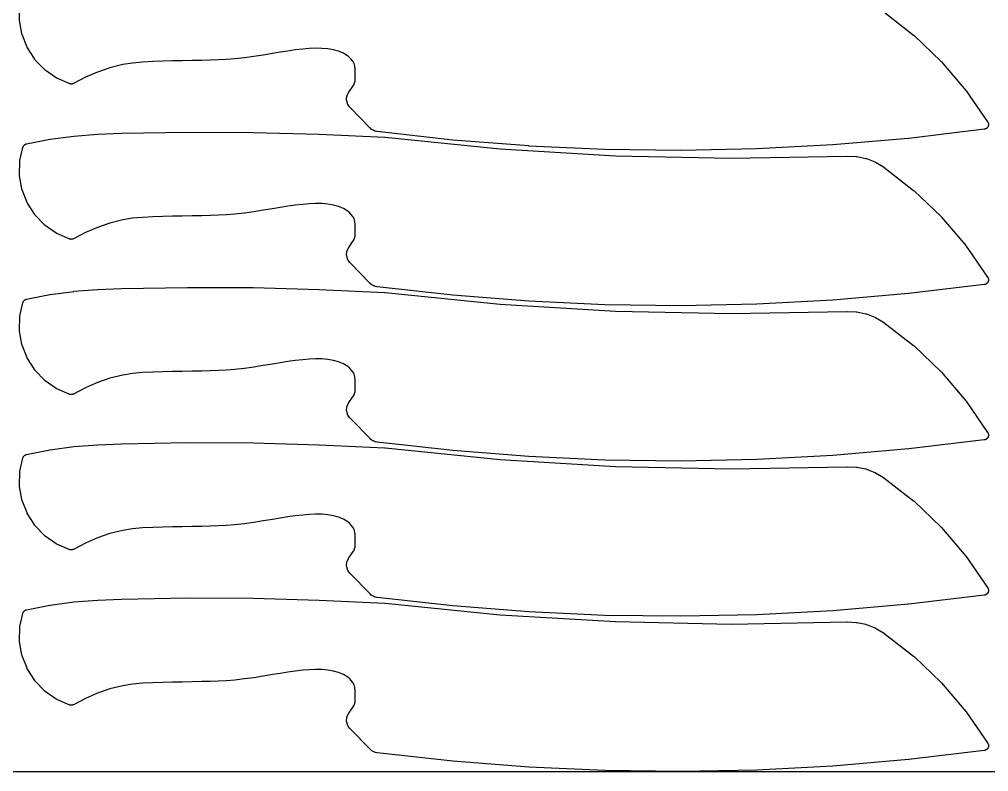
# Model space of a CAD drawing. Header units: metres. Extents: x 0 to 3000, y 0 to 1240.
# Drawn here: x 1997.2 to 2396.7, y 0 to 310 of the extents above; entities that cross this region are included whole.
import ezdxf

# ---------------------------------------------------------------- set-up
doc = ezdxf.new("R2010")
doc.units = ezdxf.units.M

msp = doc.modelspace()

# ---------------------------------------------------------------- linework, layer by layer
at = {"color": 7}
msp.add_lwpolyline([(0, 0), (3000, 0), (3000, 1240), (0, 1240), (0, 0)], close=True, dxfattribs=at)
at = {"color": 1}
msp.add_lwpolyline([(2353.54, 313.1), (2365.79, 303.55), (2365.94, 303.41), (2377.13, 292.7), (2377.27, 292.55), (2387.32, 280.76), (2387.45, 280.6), (2396.28, 267.82), (2396.32, 267.74), (2396.37, 267.66), (2396.38, 267.65), (2396.38, 267.65), (2396.42, 267.57), (2396.46, 267.48), (2396.46, 267.48), (2396.47, 267.47), (2396.5, 267.39), (2396.53, 267.3), (2396.53, 267.29), (2396.53, 267.29), (2396.56, 267.2), (2396.58, 267.11), (2396.58, 267.1), (2396.58, 267.1), (2396.6, 267.01), (2396.62, 266.92), (2396.62, 266.91), (2396.62, 266.91), (2396.62, 266.81), (2396.63, 266.72), (2396.63, 266.71), (2396.63, 266.71), (2396.63, 266.62), (2396.62, 266.52), (2396.62, 266.52), (2396.62, 266.51), (2396.61, 266.42), (2396.6, 266.33), (2396.6, 266.32), (2396.6, 266.32), (2396.58, 266.23), (2396.55, 266.14), (2396.55, 266.13), (2396.55, 266.13), (2396.52, 266.04), (2396.49, 265.95), (2396.49, 265.95), (2396.49, 265.94), (2396.45, 265.86), (2396.41, 265.77), (2396.41, 265.77), (2396.41, 265.76), (2396.36, 265.68), (2396.31, 265.6), (2396.31, 265.6), (2396.31, 265.59), (2396.25, 265.52), (2396.2, 265.44), (2396.2, 265.44), (2396.19, 265.43), (2396.13, 265.36), (2396.07, 265.29), (2396.07, 265.29), (2396.07, 265.29), (2396, 265.22), (2395.93, 265.16), (2395.93, 265.16), (2395.92, 265.15), (2395.85, 265.1), (2395.77, 265.04), (2395.77, 265.04), (2395.77, 265.03), (2395.69, 264.98), (2395.61, 264.93), (2395.6, 264.93), (2395.6, 264.93), (2395.52, 264.89), (2395.43, 264.85), (2395.43, 264.85), (2395.42, 264.84), (2395.34, 264.81), (2395.25, 264.78), (2395.24, 264.78), (2395.24, 264.77), (2395.15, 264.75), (2395.06, 264.73), (2395.05, 264.72), (2395.05, 264.72), (2394.96, 264.71), (2394.87, 264.69), (2363.76, 260.98), (2363.69, 260.98), (2332.51, 258.29), (2332.44, 258.29), (2301.2, 256.63), (2301.13, 256.63), (2269.86, 256), (2269.8, 256), (2238.52, 256.4), (2238.46, 256.4), (2207.2, 257.82), (2207.14, 257.83), (2175.93, 260.28), (2175.87, 260.29), (2144.73, 263.77), (2144.73, 263.77), (2144.73, 263.77), (2144.63, 263.78), (2144.54, 263.8), (2144.54, 263.8), (2144.54, 263.8), (2144.05, 263.9), (2143.88, 263.94), (2143.73, 264), (2143.26, 264.18), (2143.11, 264.25), (2142.97, 264.33), (2142.54, 264.59), (2142.4, 264.68), (2142.27, 264.78), (2141.89, 265.11), (2141.83, 265.17), (2141.77, 265.22), (2133.49, 273.65), (2133.44, 273.71), (2133.39, 273.76), (2133.39, 273.76), (2133.38, 273.78), (2133.36, 273.79), (2133.32, 273.86), (2133.27, 273.92), (2132.67, 274.79), (2132.58, 274.94), (2132.5, 275.1), (2132.44, 275.26), (2132.39, 275.43), (2132.13, 276.42), (2132.09, 276.64), (2132.07, 276.87), (2132.08, 277.1), (2132.17, 278.12), (2132.2, 278.29), (2132.24, 278.47), (2132.29, 278.63), (2132.36, 278.79), (2132.81, 279.75), (2132.85, 279.82), (2132.88, 279.89), (2132.89, 279.9), (2132.9, 279.92), (2132.95, 279.99), (2132.99, 280.05), (2134.56, 282.27), (2135.04, 283.05), (2135.35, 283.83), (2135.55, 284.65), (2135.62, 285.56), (2135.62, 289.43), (2135.5, 290.68), (2135.17, 291.77), (2134.65, 292.78), (2133.88, 293.75), (2133.6, 294.03), (2133.26, 294.35), (2132.9, 294.65), (2132.59, 294.9), (2130.77, 296.02), (2128.8, 296.85), (2126.65, 297.45), (2124.4, 297.84), (2121.84, 298.06), (2119.26, 298.09), (2116.66, 297.98), (2114.04, 297.75), (2110.93, 297.39), (2107.81, 296.96), (2104.68, 296.47), (2101.54, 295.96), (2097.7, 295.32), (2097.68, 295.32), (2093.84, 294.71), (2093.8, 294.71), (2089.95, 294.17), (2089.9, 294.17), (2086.04, 293.74), (2085.98, 293.73), (2082.62, 293.47), (2082.57, 293.46), (2079.2, 293.28), (2079.16, 293.28), (2075.79, 293.16), (2075.77, 293.16), (2072.4, 293.08), (2072.39, 293.08), (2068.39, 293), (2068.38, 293), (2064.38, 292.93), (2060.38, 292.86), (2056.38, 292.77), (2052.16, 292.65), (2047.98, 292.42), (2043.86, 292.02), (2039.82, 291.38), (2034.56, 290.08), (2029.42, 288.3), (2024.41, 286.12), (2019.51, 283.58), (2019.51, 283.57), (2019.5, 283.57), (2019.42, 283.53), (2019.33, 283.5), (2019.33, 283.49), (2019.32, 283.49), (2019.23, 283.46), (2019.15, 283.43), (2019.14, 283.43), (2019.14, 283.43), (2019.05, 283.41), (2018.96, 283.39), (2018.95, 283.39), (2018.94, 283.38), (2018.85, 283.37), (2018.76, 283.36), (2018.76, 283.36), (2018.75, 283.36), (2018.66, 283.36), (2018.56, 283.35), (2018.56, 283.35), (2018.55, 283.35), (2018.46, 283.36), (2018.37, 283.37), (2018.36, 283.37), (2018.36, 283.37), (2018.27, 283.38), (2018.17, 283.4), (2018.17, 283.4), (2018.16, 283.4), (2018.07, 283.42), (2017.98, 283.45), (2017.98, 283.45), (2017.97, 283.45), (2017.89, 283.48), (2017.8, 283.51), (2017.8, 283.52), (2017.79, 283.52), (2012.72, 285.73), (2012.54, 285.82), (2012.37, 285.92), (2007.87, 289.05), (2007.72, 289.17), (2007.57, 289.31), (2003.77, 293.26), (2003.64, 293.41), (2003.53, 293.57), (2000.54, 298.23), (2000.45, 298.4), (2000.37, 298.58), (1998.36, 303.74), (1998.3, 303.93), (1998.25, 304.12), (1997.3, 309.52), (1997.28, 309.71), (1997.27, 309.91), (1997.4, 315.39)], dxfattribs=at)
for points in [[(2133.39, 209.76), (2133.38, 209.78), (2133.36, 209.79), (2133.32, 209.86), (2133.27, 209.92), (2132.67, 210.79), (2132.58, 210.94), (2132.5, 211.1), (2132.44, 211.26), (2132.39, 211.43), (2132.13, 212.42), (2132.09, 212.64), (2132.07, 212.87), (2132.08, 213.1), (2132.17, 214.12), (2132.2, 214.29), (2132.24, 214.47), (2132.29, 214.63), (2132.36, 214.79), (2132.81, 215.75), (2132.85, 215.82), (2132.88, 215.89), (2132.89, 215.9), (2132.9, 215.92), (2132.95, 215.99), (2132.99, 216.05), (2134.56, 218.27), (2135.04, 219.05), (2135.35, 219.83), (2135.55, 220.65), (2135.62, 221.56), (2135.62, 225.43), (2135.5, 226.68), (2135.17, 227.77), (2134.65, 228.78), (2133.88, 229.75), (2133.6, 230.03), (2133.26, 230.35), (2132.9, 230.65), (2132.59, 230.9), (2130.77, 232.02), (2128.8, 232.85), (2126.65, 233.45), (2124.4, 233.84), (2121.84, 234.06), (2119.26, 234.09), (2116.66, 233.98), (2114.04, 233.75), (2110.93, 233.39), (2107.81, 232.96), (2104.68, 232.47), (2101.54, 231.96), (2097.7, 231.32), (2097.68, 231.32), (2093.84, 230.71), (2093.8, 230.71), (2089.95, 230.17), (2089.9, 230.17), (2086.04, 229.74), (2085.98, 229.73), (2082.62, 229.47), (2082.57, 229.46), (2079.2, 229.28), (2079.16, 229.28), (2075.79, 229.16), (2075.77, 229.16), (2072.4, 229.08), (2072.39, 229.08), (2068.39, 229), (2068.38, 229), (2064.38, 228.93), (2060.38, 228.86), (2056.38, 228.77), (2052.16, 228.65), (2047.98, 228.42), (2043.86, 228.02), (2039.82, 227.38), (2034.56, 226.08), (2029.42, 224.3), (2024.41, 222.12), (2019.51, 219.58), (2019.51, 219.57), (2019.5, 219.57), (2019.42, 219.53), (2019.33, 219.5), (2019.33, 219.49), (2019.32, 219.49), (2019.23, 219.46), (2019.15, 219.43), (2019.14, 219.43), (2019.14, 219.43), (2019.05, 219.41), (2018.96, 219.39), (2018.95, 219.39), (2018.94, 219.38), (2018.85, 219.37), (2018.76, 219.36), (2018.76, 219.36), (2018.75, 219.36), (2018.66, 219.36), (2018.56, 219.35), (2018.56, 219.35), (2018.55, 219.35), (2018.46, 219.36), (2018.37, 219.37), (2018.36, 219.37), (2018.36, 219.37), (2018.27, 219.38), (2018.17, 219.4), (2018.17, 219.4), (2018.16, 219.4), (2018.07, 219.42), (2017.98, 219.45), (2017.98, 219.45), (2017.97, 219.45), (2017.89, 219.48), (2017.8, 219.51), (2017.8, 219.52), (2017.79, 219.52), (2012.72, 221.73), (2012.54, 221.82), (2012.37, 221.92), (2007.87, 225.05), (2007.72, 225.17), (2007.57, 225.31), (2003.77, 229.26), (2003.64, 229.41), (2003.53, 229.57), (2000.54, 234.23), (2000.45, 234.4), (2000.37, 234.58), (1998.36, 239.74), (1998.3, 239.93), (1998.25, 240.12), (1997.3, 245.52), (1997.28, 245.71), (1997.27, 245.91), (1997.4, 251.39), (1997.41, 251.59), (1997.44, 251.78), (1998.65, 257.18), (1998.67, 257.26), (1998.69, 257.33), (1998.7, 257.35), (1998.7, 257.37), (1998.73, 257.44), (1998.75, 257.51), (1998.76, 257.53), (1998.77, 257.56), (1998.81, 257.62), (1998.84, 257.69), (1998.85, 257.71), (1998.86, 257.73), (1998.9, 257.79), (1998.94, 257.86), (1998.95, 257.88), (1998.97, 257.9), (1999.01, 257.96), (1999.06, 258.02), (1999.07, 258.03), (1999.09, 258.05), (1999.14, 258.11), (1999.19, 258.16), (1999.21, 258.18), (1999.22, 258.2), (1999.28, 258.24), (1999.33, 258.29), (1999.35, 258.31), (1999.37, 258.32), (1999.43, 258.37), (1999.49, 258.41), (1999.51, 258.42), (1999.53, 258.44), (1999.59, 258.47), (1999.66, 258.51), (1999.68, 258.52), (1999.7, 258.53), (1999.77, 258.56), (1999.84, 258.6), (1999.86, 258.6), (1999.88, 258.61), (1999.95, 258.64), (2000.02, 258.66), (2000.04, 258.67), (2000.07, 258.68), (2000.14, 258.69), (2000.21, 258.71), (2009.81, 260.63), (2009.94, 260.65), (2019.6, 261.92), (2019.71, 261.93), (2029.44, 262.69), (2029.51, 262.7), (2039.31, 263.1), (2039.33, 263.1), (2039.36, 263.1), (2066.46, 263.57), (2066.5, 263.57), (2093.6, 263.44), (2093.64, 263.44), (2120.74, 262.72), (2120.78, 262.72), (2147.85, 261.41), (2147.9, 261.41), (2147.95, 261.41), (2195.39, 256.67), (2242.92, 253.8), (2290.53, 252.8), (2338.2, 253.67), (2338.26, 253.67), (2338.32, 253.67), (2342.06, 253.51), (2342.22, 253.49), (2342.38, 253.47), (2346.02, 252.71), (2346.18, 252.67), (2346.33, 252.62), (2349.8, 251.28), (2349.95, 251.21), (2350.09, 251.14), (2353.32, 249.25), (2353.35, 249.23), (2353.38, 249.21), (2353.43, 249.17), (2353.48, 249.14), (2353.51, 249.12), (2353.54, 249.1), (2365.79, 239.55), (2365.94, 239.41), (2377.13, 228.7), (2377.27, 228.55), (2387.32, 216.76), (2387.45, 216.6), (2396.28, 203.82), (2396.32, 203.74), (2396.37, 203.66), (2396.38, 203.65), (2396.38, 203.65), (2396.42, 203.57), (2396.46, 203.48), (2396.46, 203.48), (2396.47, 203.47), (2396.5, 203.39), (2396.53, 203.3), (2396.53, 203.29), (2396.53, 203.29), (2396.56, 203.2), (2396.58, 203.11), (2396.58, 203.1), (2396.58, 203.1), (2396.6, 203.01), (2396.62, 202.92), (2396.62, 202.91), (2396.62, 202.91), (2396.62, 202.81), (2396.63, 202.72), (2396.63, 202.71), (2396.63, 202.71), (2396.63, 202.62), (2396.62, 202.52), (2396.62, 202.52), (2396.62, 202.51), (2396.61, 202.42), (2396.6, 202.33), (2396.6, 202.32), (2396.6, 202.32), (2396.58, 202.23), (2396.55, 202.14), (2396.55, 202.13), (2396.55, 202.13), (2396.52, 202.04), (2396.49, 201.95), (2396.49, 201.95), (2396.49, 201.94), (2396.45, 201.86), (2396.41, 201.77), (2396.41, 201.77), (2396.41, 201.76), (2396.36, 201.68), (2396.31, 201.6), (2396.31, 201.6), (2396.31, 201.59), (2396.25, 201.52), (2396.2, 201.44), (2396.2, 201.44), (2396.19, 201.43), (2396.13, 201.36), (2396.07, 201.29), (2396.07, 201.29), (2396.07, 201.29), (2396, 201.22), (2395.93, 201.16), (2395.93, 201.16), (2395.92, 201.15), (2395.85, 201.1), (2395.77, 201.04), (2395.77, 201.04), (2395.77, 201.03), (2395.69, 200.98), (2395.61, 200.93), (2395.6, 200.93), (2395.6, 200.93), (2395.52, 200.89), (2395.43, 200.85), (2395.43, 200.85), (2395.42, 200.84), (2395.34, 200.81), (2395.25, 200.78), (2395.24, 200.78), (2395.24, 200.77), (2395.15, 200.75), (2395.06, 200.73), (2395.05, 200.72), (2395.05, 200.72), (2394.96, 200.71), (2394.87, 200.69), (2363.76, 196.98), (2363.69, 196.98), (2332.51, 194.29), (2332.44, 194.29), (2301.2, 192.63), (2301.13, 192.63), (2269.86, 192), (2269.8, 192), (2238.52, 192.4), (2238.46, 192.4), (2207.2, 193.82), (2207.14, 193.83), (2175.93, 196.28), (2175.87, 196.29), (2144.73, 199.77), (2144.73, 199.77), (2144.73, 199.77), (2144.63, 199.78), (2144.54, 199.8), (2144.54, 199.8), (2144.54, 199.8), (2144.05, 199.9), (2143.88, 199.94), (2143.73, 200), (2143.26, 200.18), (2143.11, 200.25), (2142.97, 200.33), (2142.54, 200.59), (2142.4, 200.68), (2142.27, 200.78), (2141.89, 201.11), (2141.83, 201.17), (2141.77, 201.22), (2133.49, 209.65), (2133.44, 209.71), (2133.39, 209.76)], [(2133.39, 145.76), (2133.38, 145.78), (2133.36, 145.79), (2133.32, 145.86), (2133.27, 145.92), (2132.67, 146.79), (2132.58, 146.94), (2132.5, 147.1), (2132.44, 147.26), (2132.39, 147.43), (2132.13, 148.42), (2132.09, 148.64), (2132.07, 148.87), (2132.08, 149.1), (2132.17, 150.12), (2132.2, 150.29), (2132.24, 150.47), (2132.29, 150.63), (2132.36, 150.79), (2132.81, 151.75), (2132.85, 151.82), (2132.88, 151.89), (2132.89, 151.9), (2132.9, 151.92), (2132.95, 151.99), (2132.99, 152.05), (2134.56, 154.27), (2135.04, 155.05), (2135.35, 155.83), (2135.55, 156.65), (2135.62, 157.56), (2135.62, 161.43), (2135.5, 162.68), (2135.17, 163.77), (2134.65, 164.78), (2133.88, 165.75), (2133.6, 166.03), (2133.26, 166.35), (2132.9, 166.65), (2132.59, 166.9), (2130.77, 168.02), (2128.8, 168.85), (2126.65, 169.45), (2124.4, 169.84), (2121.84, 170.06), (2119.26, 170.09), (2116.66, 169.98), (2114.04, 169.75), (2110.93, 169.39), (2107.81, 168.96), (2104.68, 168.47), (2101.54, 167.96), (2097.7, 167.32), (2097.68, 167.32), (2093.84, 166.71), (2093.8, 166.71), (2089.95, 166.17), (2089.9, 166.17), (2086.04, 165.74), (2085.98, 165.73), (2082.62, 165.47), (2082.57, 165.46), (2079.2, 165.28), (2079.16, 165.28), (2075.79, 165.16), (2075.77, 165.16), (2072.4, 165.08), (2072.39, 165.08), (2068.39, 165), (2068.38, 165), (2064.38, 164.93), (2060.38, 164.86), (2056.38, 164.77), (2052.16, 164.65), (2047.98, 164.42), (2043.86, 164.02), (2039.82, 163.38), (2034.56, 162.08), (2029.42, 160.3), (2024.41, 158.12), (2019.51, 155.58), (2019.51, 155.57), (2019.5, 155.57), (2019.42, 155.53), (2019.33, 155.5), (2019.33, 155.49), (2019.32, 155.49), (2019.23, 155.46), (2019.15, 155.43), (2019.14, 155.43), (2019.14, 155.43), (2019.05, 155.41), (2018.96, 155.39), (2018.95, 155.39), (2018.94, 155.38), (2018.85, 155.37), (2018.76, 155.36), (2018.76, 155.36), (2018.75, 155.36), (2018.66, 155.36), (2018.56, 155.35), (2018.56, 155.35), (2018.55, 155.35), (2018.46, 155.36), (2018.37, 155.37), (2018.36, 155.37), (2018.36, 155.37), (2018.27, 155.38), (2018.17, 155.4), (2018.17, 155.4), (2018.16, 155.4), (2018.07, 155.42), (2017.98, 155.45), (2017.98, 155.45), (2017.97, 155.45), (2017.89, 155.48), (2017.8, 155.51), (2017.8, 155.52), (2017.79, 155.52), (2012.72, 157.73), (2012.54, 157.82), (2012.37, 157.92), (2007.87, 161.05), (2007.72, 161.17), (2007.57, 161.31), (2003.77, 165.26), (2003.64, 165.41), (2003.53, 165.57), (2000.54, 170.23), (2000.45, 170.4), (2000.37, 170.58), (1998.36, 175.74), (1998.3, 175.93), (1998.25, 176.12), (1997.3, 181.52), (1997.28, 181.71), (1997.27, 181.91), (1997.4, 187.39), (1997.41, 187.59), (1997.44, 187.78), (1998.65, 193.18), (1998.67, 193.26), (1998.69, 193.33), (1998.7, 193.35), (1998.7, 193.37), (1998.73, 193.44), (1998.75, 193.51), (1998.76, 193.53), (1998.77, 193.56), (1998.81, 193.62), (1998.84, 193.69), (1998.85, 193.71), (1998.86, 193.73), (1998.9, 193.79), (1998.94, 193.86), (1998.95, 193.88), (1998.97, 193.9), (1999.01, 193.96), (1999.06, 194.02), (1999.07, 194.03), (1999.09, 194.05), (1999.14, 194.11), (1999.19, 194.16), (1999.21, 194.18), (1999.22, 194.2), (1999.28, 194.24), (1999.33, 194.29), (1999.35, 194.31), (1999.37, 194.32), (1999.43, 194.37), (1999.49, 194.41), (1999.51, 194.42), (1999.53, 194.44), (1999.59, 194.47), (1999.66, 194.51), (1999.68, 194.52), (1999.7, 194.53), (1999.77, 194.56), (1999.84, 194.6), (1999.86, 194.6), (1999.88, 194.61), (1999.95, 194.64), (2000.02, 194.66), (2000.04, 194.67), (2000.07, 194.68), (2000.14, 194.69), (2000.21, 194.71), (2009.81, 196.63), (2009.94, 196.65), (2019.6, 197.92), (2019.71, 197.93), (2029.44, 198.69), (2029.51, 198.7), (2039.31, 199.1), (2039.33, 199.1), (2039.36, 199.1), (2066.46, 199.57), (2066.5, 199.57), (2093.6, 199.44), (2093.64, 199.44), (2120.74, 198.72), (2120.78, 198.72), (2147.85, 197.41), (2147.9, 197.41), (2147.95, 197.41), (2195.39, 192.67), (2242.92, 189.8), (2290.53, 188.8), (2338.2, 189.67), (2338.26, 189.67), (2338.32, 189.67), (2342.06, 189.51), (2342.22, 189.49), (2342.38, 189.47), (2346.02, 188.71), (2346.18, 188.67), (2346.33, 188.62), (2349.8, 187.28), (2349.95, 187.21), (2350.09, 187.14), (2353.32, 185.25), (2353.35, 185.23), (2353.38, 185.21), (2353.43, 185.17), (2353.48, 185.14), (2353.51, 185.12), (2353.54, 185.1), (2365.79, 175.55), (2365.94, 175.41), (2377.13, 164.7), (2377.27, 164.55), (2387.32, 152.76), (2387.45, 152.6), (2396.28, 139.82), (2396.32, 139.74), (2396.37, 139.66), (2396.38, 139.65), (2396.38, 139.65), (2396.42, 139.57), (2396.46, 139.48), (2396.46, 139.48), (2396.47, 139.47), (2396.5, 139.39), (2396.53, 139.3), (2396.53, 139.29), (2396.53, 139.29), (2396.56, 139.2), (2396.58, 139.11), (2396.58, 139.1), (2396.58, 139.1), (2396.6, 139.01), (2396.62, 138.92), (2396.62, 138.91), (2396.62, 138.91), (2396.62, 138.81), (2396.63, 138.72), (2396.63, 138.71), (2396.63, 138.71), (2396.63, 138.62), (2396.62, 138.52), (2396.62, 138.52), (2396.62, 138.51), (2396.61, 138.42), (2396.6, 138.33), (2396.6, 138.32), (2396.6, 138.32), (2396.58, 138.23), (2396.55, 138.14), (2396.55, 138.13), (2396.55, 138.13), (2396.52, 138.04), (2396.49, 137.95), (2396.49, 137.95), (2396.49, 137.94), (2396.45, 137.86), (2396.41, 137.77), (2396.41, 137.77), (2396.41, 137.76), (2396.36, 137.68), (2396.31, 137.6), (2396.31, 137.6), (2396.31, 137.59), (2396.25, 137.52), (2396.2, 137.44), (2396.2, 137.44), (2396.19, 137.43), (2396.13, 137.36), (2396.07, 137.29), (2396.07, 137.29), (2396.07, 137.29), (2396, 137.22), (2395.93, 137.16), (2395.93, 137.16), (2395.92, 137.15), (2395.85, 137.1), (2395.77, 137.04), (2395.77, 137.04), (2395.77, 137.03), (2395.69, 136.98), (2395.61, 136.93), (2395.6, 136.93), (2395.6, 136.93), (2395.52, 136.89), (2395.43, 136.85), (2395.43, 136.85), (2395.42, 136.84), (2395.34, 136.81), (2395.25, 136.78), (2395.24, 136.78), (2395.24, 136.77), (2395.15, 136.75), (2395.06, 136.73), (2395.05, 136.72), (2395.05, 136.72), (2394.96, 136.71), (2394.87, 136.69), (2363.76, 132.98), (2363.69, 132.98), (2332.51, 130.29), (2332.44, 130.29), (2301.2, 128.63), (2301.13, 128.63), (2269.86, 128), (2269.8, 128), (2238.52, 128.4), (2238.46, 128.4), (2207.2, 129.82), (2207.14, 129.83), (2175.93, 132.28), (2175.87, 132.29), (2144.73, 135.77), (2144.73, 135.77), (2144.73, 135.77), (2144.63, 135.78), (2144.54, 135.8), (2144.54, 135.8), (2144.54, 135.8), (2144.05, 135.9), (2143.88, 135.94), (2143.73, 136), (2143.26, 136.18), (2143.11, 136.25), (2142.97, 136.33), (2142.54, 136.59), (2142.4, 136.68), (2142.27, 136.78), (2141.89, 137.11), (2141.83, 137.17), (2141.77, 137.22), (2133.49, 145.65), (2133.44, 145.71), (2133.39, 145.76)], [(2133.39, 81.76), (2133.38, 81.78), (2133.36, 81.79), (2133.32, 81.86), (2133.27, 81.92), (2132.67, 82.79), (2132.58, 82.94), (2132.5, 83.1), (2132.44, 83.26), (2132.39, 83.43), (2132.13, 84.42), (2132.09, 84.64), (2132.07, 84.87), (2132.08, 85.1), (2132.17, 86.12), (2132.2, 86.29), (2132.24, 86.47), (2132.29, 86.63), (2132.36, 86.79), (2132.81, 87.75), (2132.85, 87.82), (2132.88, 87.89), (2132.89, 87.9), (2132.9, 87.92), (2132.95, 87.99), (2132.99, 88.05), (2134.56, 90.27), (2135.04, 91.05), (2135.35, 91.83), (2135.55, 92.65), (2135.62, 93.56), (2135.62, 97.43), (2135.5, 98.68), (2135.17, 99.77), (2134.65, 100.78), (2133.88, 101.75), (2133.6, 102.03), (2133.26, 102.35), (2132.9, 102.65), (2132.59, 102.9), (2130.77, 104.02), (2128.8, 104.85), (2126.65, 105.45), (2124.4, 105.84), (2121.84, 106.06), (2119.26, 106.09), (2116.66, 105.98), (2114.04, 105.75), (2110.93, 105.39), (2107.81, 104.96), (2104.68, 104.47), (2101.54, 103.96), (2097.7, 103.32), (2097.68, 103.32), (2093.84, 102.71), (2093.8, 102.71), (2089.95, 102.17), (2089.9, 102.17), (2086.04, 101.74), (2085.98, 101.73), (2082.62, 101.47), (2082.57, 101.46), (2079.2, 101.28), (2079.16, 101.28), (2075.79, 101.16), (2075.77, 101.16), (2072.4, 101.08), (2072.39, 101.08), (2068.39, 101), (2068.38, 101), (2064.38, 100.93), (2060.38, 100.86), (2056.38, 100.77), (2052.16, 100.65), (2047.98, 100.42), (2043.86, 100.02), (2039.82, 99.38), (2034.56, 98.08), (2029.42, 96.3), (2024.41, 94.12), (2019.51, 91.58), (2019.51, 91.57), (2019.5, 91.57), (2019.42, 91.53), (2019.33, 91.5), (2019.33, 91.49), (2019.32, 91.49), (2019.23, 91.46), (2019.15, 91.43), (2019.14, 91.43), (2019.14, 91.43), (2019.05, 91.41), (2018.96, 91.39), (2018.95, 91.39), (2018.94, 91.38), (2018.85, 91.37), (2018.76, 91.36), (2018.76, 91.36), (2018.75, 91.36), (2018.66, 91.36), (2018.56, 91.35), (2018.56, 91.35), (2018.55, 91.35), (2018.46, 91.36), (2018.37, 91.37), (2018.36, 91.37), (2018.36, 91.37), (2018.27, 91.38), (2018.17, 91.4), (2018.17, 91.4), (2018.16, 91.4), (2018.07, 91.42), (2017.98, 91.45), (2017.98, 91.45), (2017.97, 91.45), (2017.89, 91.48), (2017.8, 91.51), (2017.8, 91.52), (2017.79, 91.52), (2012.72, 93.73), (2012.54, 93.82), (2012.37, 93.92), (2007.87, 97.05), (2007.72, 97.17), (2007.57, 97.31), (2003.77, 101.26), (2003.64, 101.41), (2003.53, 101.57), (2000.54, 106.23), (2000.45, 106.4), (2000.37, 106.58), (1998.36, 111.74), (1998.3, 111.93), (1998.25, 112.12), (1997.3, 117.52), (1997.28, 117.71), (1997.27, 117.91), (1997.4, 123.39), (1997.41, 123.59), (1997.44, 123.78), (1998.65, 129.18), (1998.67, 129.26), (1998.69, 129.33), (1998.7, 129.35), (1998.7, 129.37), (1998.73, 129.44), (1998.75, 129.51), (1998.76, 129.53), (1998.77, 129.56), (1998.81, 129.62), (1998.84, 129.69), (1998.85, 129.71), (1998.86, 129.73), (1998.9, 129.79), (1998.94, 129.86), (1998.95, 129.88), (1998.97, 129.9), (1999.01, 129.96), (1999.06, 130.02), (1999.07, 130.03), (1999.09, 130.05), (1999.14, 130.11), (1999.19, 130.16), (1999.21, 130.18), (1999.22, 130.2), (1999.28, 130.24), (1999.33, 130.29), (1999.35, 130.31), (1999.37, 130.32), (1999.43, 130.37), (1999.49, 130.41), (1999.51, 130.42), (1999.53, 130.44), (1999.59, 130.47), (1999.66, 130.51), (1999.68, 130.52), (1999.7, 130.53), (1999.77, 130.56), (1999.84, 130.6), (1999.86, 130.6), (1999.88, 130.61), (1999.95, 130.64), (2000.02, 130.66), (2000.04, 130.67), (2000.07, 130.68), (2000.14, 130.69), (2000.21, 130.71), (2009.81, 132.63), (2009.94, 132.65), (2019.6, 133.92), (2019.71, 133.93), (2029.44, 134.69), (2029.51, 134.7), (2039.31, 135.1), (2039.33, 135.1), (2039.36, 135.1), (2066.46, 135.57), (2066.5, 135.57), (2093.6, 135.44), (2093.64, 135.44), (2120.74, 134.72), (2120.78, 134.72), (2147.85, 133.41), (2147.9, 133.41), (2147.95, 133.41), (2195.39, 128.67), (2242.92, 125.8), (2290.53, 124.8), (2338.2, 125.67), (2338.26, 125.67), (2338.32, 125.67), (2342.06, 125.51), (2342.22, 125.49), (2342.38, 125.47), (2346.02, 124.71), (2346.18, 124.67), (2346.33, 124.62), (2349.8, 123.28), (2349.95, 123.21), (2350.09, 123.14), (2353.32, 121.25), (2353.35, 121.23), (2353.38, 121.21), (2353.43, 121.17), (2353.48, 121.14), (2353.51, 121.12), (2353.54, 121.1), (2365.79, 111.55), (2365.94, 111.41), (2377.13, 100.7), (2377.27, 100.55), (2387.32, 88.76), (2387.45, 88.6), (2396.28, 75.82), (2396.32, 75.74), (2396.37, 75.66), (2396.38, 75.65), (2396.38, 75.65), (2396.42, 75.57), (2396.46, 75.48), (2396.46, 75.48), (2396.47, 75.47), (2396.5, 75.39), (2396.53, 75.3), (2396.53, 75.29), (2396.53, 75.29), (2396.56, 75.2), (2396.58, 75.11), (2396.58, 75.1), (2396.58, 75.1), (2396.6, 75.01), (2396.62, 74.92), (2396.62, 74.91), (2396.62, 74.91), (2396.62, 74.81), (2396.63, 74.72), (2396.63, 74.71), (2396.63, 74.71), (2396.63, 74.62), (2396.62, 74.52), (2396.62, 74.52), (2396.62, 74.51), (2396.61, 74.42), (2396.6, 74.33), (2396.6, 74.32), (2396.6, 74.32), (2396.58, 74.23), (2396.55, 74.14), (2396.55, 74.13), (2396.55, 74.13), (2396.52, 74.04), (2396.49, 73.95), (2396.49, 73.95), (2396.49, 73.94), (2396.45, 73.86), (2396.41, 73.77), (2396.41, 73.77), (2396.41, 73.76), (2396.36, 73.68), (2396.31, 73.6), (2396.31, 73.6), (2396.31, 73.59), (2396.25, 73.52), (2396.2, 73.44), (2396.2, 73.44), (2396.19, 73.43), (2396.13, 73.36), (2396.07, 73.29), (2396.07, 73.29), (2396.07, 73.29), (2396, 73.22), (2395.93, 73.16), (2395.93, 73.16), (2395.92, 73.15), (2395.85, 73.1), (2395.77, 73.04), (2395.77, 73.04), (2395.77, 73.03), (2395.69, 72.98), (2395.61, 72.93), (2395.6, 72.93), (2395.6, 72.93), (2395.52, 72.89), (2395.43, 72.85), (2395.43, 72.85), (2395.42, 72.84), (2395.34, 72.81), (2395.25, 72.78), (2395.24, 72.78), (2395.24, 72.77), (2395.15, 72.75), (2395.06, 72.73), (2395.05, 72.72), (2395.05, 72.72), (2394.96, 72.71), (2394.87, 72.69), (2363.76, 68.98), (2363.69, 68.98), (2332.51, 66.29), (2332.44, 66.29), (2301.2, 64.63), (2301.13, 64.63), (2269.86, 64), (2269.8, 64), (2238.52, 64.4), (2238.46, 64.4), (2207.2, 65.82), (2207.14, 65.83), (2175.93, 68.28), (2175.87, 68.29), (2144.73, 71.77), (2144.73, 71.77), (2144.73, 71.77), (2144.63, 71.78), (2144.54, 71.8), (2144.54, 71.8), (2144.54, 71.8), (2144.05, 71.9), (2143.88, 71.94), (2143.73, 72), (2143.26, 72.18), (2143.11, 72.25), (2142.97, 72.33), (2142.54, 72.59), (2142.4, 72.68), (2142.27, 72.78), (2141.89, 73.11), (2141.83, 73.17), (2141.77, 73.22), (2133.49, 81.65), (2133.44, 81.71), (2133.39, 81.76)], [(2133.39, 17.76), (2133.38, 17.78), (2133.36, 17.79), (2133.32, 17.86), (2133.27, 17.92), (2132.67, 18.79), (2132.58, 18.94), (2132.5, 19.1), (2132.44, 19.26), (2132.39, 19.43), (2132.13, 20.42), (2132.09, 20.64), (2132.07, 20.87), (2132.08, 21.1), (2132.17, 22.12), (2132.2, 22.29), (2132.24, 22.47), (2132.29, 22.63), (2132.36, 22.79), (2132.81, 23.75), (2132.85, 23.82), (2132.88, 23.89), (2132.89, 23.9), (2132.9, 23.92), (2132.95, 23.99), (2132.99, 24.05), (2134.56, 26.27), (2135.04, 27.05), (2135.35, 27.83), (2135.55, 28.65), (2135.62, 29.56), (2135.62, 33.43), (2135.5, 34.68), (2135.17, 35.77), (2134.65, 36.78), (2133.88, 37.75), (2133.6, 38.03), (2133.26, 38.35), (2132.9, 38.65), (2132.59, 38.9), (2130.77, 40.02), (2128.8, 40.85), (2126.65, 41.45), (2124.4, 41.84), (2121.84, 42.06), (2119.26, 42.09), (2116.66, 41.98), (2114.04, 41.75), (2110.93, 41.39), (2107.81, 40.96), (2104.68, 40.47), (2101.54, 39.96), (2097.7, 39.32), (2097.68, 39.32), (2093.84, 38.71), (2093.8, 38.71), (2089.95, 38.17), (2089.9, 38.17), (2086.04, 37.74), (2085.98, 37.73), (2082.62, 37.47), (2082.57, 37.46), (2079.2, 37.28), (2079.16, 37.28), (2075.79, 37.16), (2075.77, 37.16), (2072.4, 37.08), (2072.39, 37.08), (2068.39, 37), (2068.38, 37), (2064.38, 36.93), (2060.38, 36.86), (2056.38, 36.77), (2052.16, 36.65), (2047.98, 36.42), (2043.86, 36.02), (2039.82, 35.38), (2034.56, 34.08), (2029.42, 32.3), (2024.41, 30.12), (2019.51, 27.58), (2019.51, 27.57), (2019.5, 27.57), (2019.42, 27.53), (2019.33, 27.5), (2019.33, 27.49), (2019.32, 27.49), (2019.23, 27.46), (2019.15, 27.43), (2019.14, 27.43), (2019.14, 27.43), (2019.05, 27.41), (2018.96, 27.39), (2018.95, 27.39), (2018.94, 27.38), (2018.85, 27.37), (2018.76, 27.36), (2018.76, 27.36), (2018.75, 27.36), (2018.66, 27.36), (2018.56, 27.35), (2018.56, 27.35), (2018.55, 27.35), (2018.46, 27.36), (2018.37, 27.37), (2018.36, 27.37), (2018.36, 27.37), (2018.27, 27.38), (2018.17, 27.4), (2018.17, 27.4), (2018.16, 27.4), (2018.07, 27.42), (2017.98, 27.45), (2017.98, 27.45), (2017.97, 27.45), (2017.89, 27.48), (2017.8, 27.51), (2017.8, 27.52), (2017.79, 27.52), (2012.72, 29.73), (2012.54, 29.82), (2012.37, 29.92), (2007.87, 33.05), (2007.72, 33.17), (2007.57, 33.31), (2003.77, 37.26), (2003.64, 37.41), (2003.53, 37.57), (2000.54, 42.23), (2000.45, 42.4), (2000.37, 42.58), (1998.36, 47.74), (1998.3, 47.93), (1998.25, 48.12), (1997.3, 53.52), (1997.28, 53.71), (1997.27, 53.91), (1997.4, 59.39), (1997.41, 59.59), (1997.44, 59.78), (1998.65, 65.18), (1998.67, 65.26), (1998.69, 65.33), (1998.7, 65.35), (1998.7, 65.37), (1998.73, 65.44), (1998.75, 65.51), (1998.76, 65.53), (1998.77, 65.56), (1998.81, 65.62), (1998.84, 65.69), (1998.85, 65.71), (1998.86, 65.73), (1998.9, 65.79), (1998.94, 65.86), (1998.95, 65.88), (1998.97, 65.9), (1999.01, 65.96), (1999.06, 66.02), (1999.07, 66.03), (1999.09, 66.05), (1999.14, 66.11), (1999.19, 66.16), (1999.21, 66.18), (1999.22, 66.2), (1999.28, 66.24), (1999.33, 66.29), (1999.35, 66.31), (1999.37, 66.32), (1999.43, 66.37), (1999.49, 66.41), (1999.51, 66.42), (1999.53, 66.44), (1999.59, 66.47), (1999.66, 66.51), (1999.68, 66.52), (1999.7, 66.53), (1999.77, 66.56), (1999.84, 66.6), (1999.86, 66.6), (1999.88, 66.61), (1999.95, 66.64), (2000.02, 66.66), (2000.04, 66.67), (2000.07, 66.68), (2000.14, 66.69), (2000.21, 66.71), (2009.81, 68.63), (2009.94, 68.65), (2019.6, 69.92), (2019.71, 69.93), (2029.44, 70.69), (2029.51, 70.7), (2039.31, 71.1), (2039.33, 71.1), (2039.36, 71.1), (2066.46, 71.57), (2066.5, 71.57), (2093.6, 71.44), (2093.64, 71.44), (2120.74, 70.72), (2120.78, 70.72), (2147.85, 69.41), (2147.9, 69.41), (2147.95, 69.41), (2195.39, 64.67), (2242.92, 61.8), (2290.53, 60.8), (2338.2, 61.67), (2338.26, 61.67), (2338.32, 61.67), (2342.06, 61.51), (2342.22, 61.49), (2342.38, 61.47), (2346.02, 60.71), (2346.18, 60.67), (2346.33, 60.62), (2349.8, 59.28), (2349.95, 59.21), (2350.09, 59.14), (2353.32, 57.25), (2353.35, 57.23), (2353.38, 57.21), (2353.43, 57.17), (2353.48, 57.14), (2353.51, 57.12), (2353.54, 57.1), (2365.79, 47.55), (2365.94, 47.41), (2377.13, 36.7), (2377.27, 36.55), (2387.32, 24.76), (2387.45, 24.6), (2396.28, 11.82), (2396.32, 11.74), (2396.37, 11.66), (2396.38, 11.65), (2396.38, 11.65), (2396.42, 11.57), (2396.46, 11.48), (2396.46, 11.48), (2396.47, 11.47), (2396.5, 11.39), (2396.53, 11.3), (2396.53, 11.29), (2396.53, 11.29), (2396.56, 11.2), (2396.58, 11.11), (2396.58, 11.1), (2396.58, 11.1), (2396.6, 11.01), (2396.62, 10.92), (2396.62, 10.91), (2396.62, 10.91), (2396.62, 10.81), (2396.63, 10.72), (2396.63, 10.71), (2396.63, 10.71), (2396.63, 10.62), (2396.62, 10.52), (2396.62, 10.52), (2396.62, 10.51), (2396.61, 10.42), (2396.6, 10.33), (2396.6, 10.32), (2396.6, 10.32), (2396.58, 10.23), (2396.55, 10.14), (2396.55, 10.13), (2396.55, 10.13), (2396.52, 10.04), (2396.49, 9.95), (2396.49, 9.95), (2396.49, 9.94), (2396.45, 9.86), (2396.41, 9.77), (2396.41, 9.77), (2396.41, 9.76), (2396.36, 9.68), (2396.31, 9.6), (2396.31, 9.6), (2396.31, 9.59), (2396.25, 9.52), (2396.2, 9.44), (2396.2, 9.44), (2396.19, 9.43), (2396.13, 9.36), (2396.07, 9.29), (2396.07, 9.29), (2396.07, 9.29), (2396, 9.22), (2395.93, 9.16), (2395.93, 9.16), (2395.92, 9.15), (2395.85, 9.1), (2395.77, 9.04), (2395.77, 9.04), (2395.77, 9.03), (2395.69, 8.98), (2395.61, 8.93), (2395.6, 8.93), (2395.6, 8.93), (2395.52, 8.89), (2395.43, 8.85), (2395.43, 8.85), (2395.42, 8.84), (2395.34, 8.81), (2395.25, 8.78), (2395.24, 8.78), (2395.24, 8.77), (2395.15, 8.75), (2395.06, 8.73), (2395.05, 8.72), (2395.05, 8.72), (2394.96, 8.71), (2394.87, 8.69), (2363.76, 4.98), (2363.69, 4.98), (2332.51, 2.29), (2332.44, 2.29), (2301.2, 0.63), (2301.13, 0.63), (2269.86, 0), (2269.8, 0), (2238.52, 0.4), (2238.46, 0.4), (2207.2, 1.82), (2207.14, 1.83), (2175.93, 4.28), (2175.87, 4.29), (2144.73, 7.77), (2144.73, 7.77), (2144.73, 7.77), (2144.63, 7.78), (2144.54, 7.8), (2144.54, 7.8), (2144.54, 7.8), (2144.05, 7.9), (2143.88, 7.94), (2143.73, 8), (2143.26, 8.18), (2143.11, 8.25), (2142.97, 8.33), (2142.54, 8.59), (2142.4, 8.68), (2142.27, 8.78), (2141.89, 9.11), (2141.83, 9.17), (2141.77, 9.22), (2133.49, 17.65), (2133.44, 17.71), (2133.39, 17.76)]]:
    msp.add_lwpolyline(points, close=True, dxfattribs=at)

doc.saveas('drawing.dxf')
